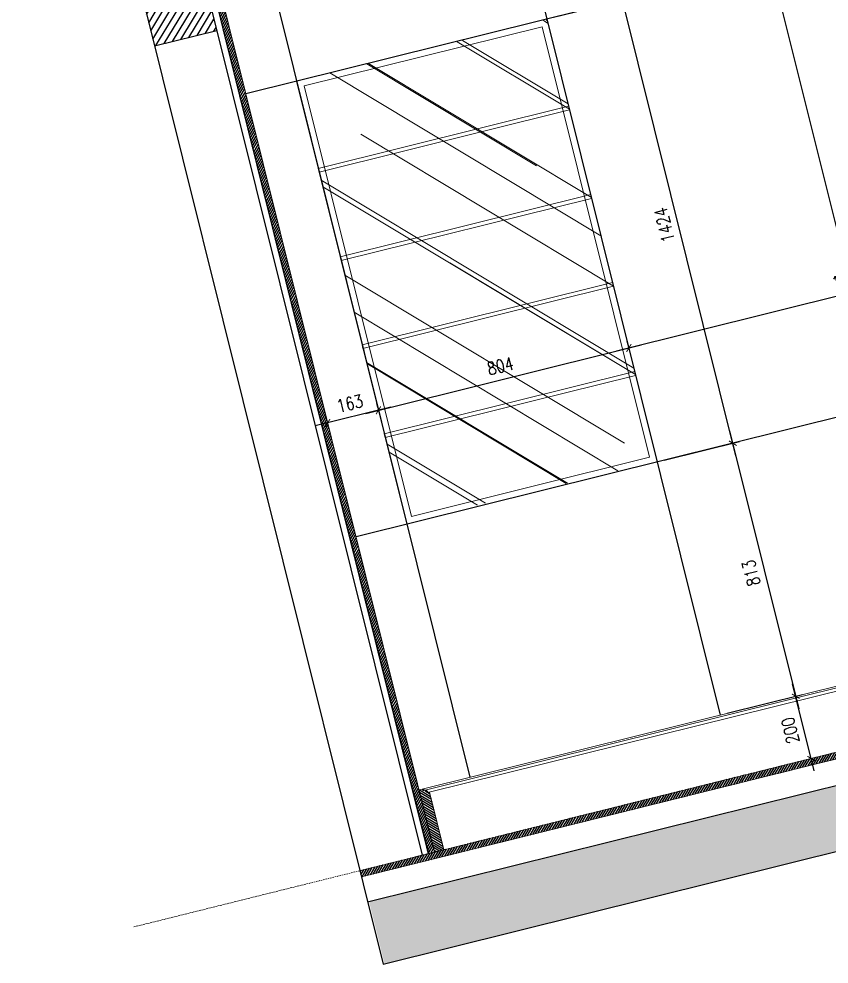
# Model space of a CAD drawing. Header units: inches. Extents: x 252212 to 296477, y 417293 to 492071.
# Drawn here: x 266228 to 268753, y 471504 to 474451 of the extents above; entities that cross this region are included whole.
import ezdxf

# ---------------------------------------------------------------- set-up
doc = ezdxf.new("R2010")
doc.units = ezdxf.units.IN
doc.header["$MEASUREMENT"] = 0
doc.linetypes.add('DASHED', pattern=[0.75, 0.5, -0.25])
doc.linetypes.add('HIDDEN', pattern=[0.375, 0.25, -0.125])
for name, color, linetype in [('0 toilet wall finishing', 8, 'Continuous'), ('8', 8, 'Continuous'), ('A-Hidden', 8, 'HIDDEN'), ('Layer1', 1, 'Continuous'), ('Layer3', 7, 'Continuous'), ('Layer7', 8, 'Continuous')]:
    doc.layers.add(name, color=color, linetype=linetype)
for name, color, linetype, lineweight in [('A-Dim-ID', 9, 'Continuous', 20), ('CQ Marble', 6, 'Continuous', 0), ('Glass', 4, 'Continuous', 0), ('Marble', 6, 'Continuous', 0)]:
    doc.layers.add(name, color=color, linetype=linetype, lineweight=lineweight)
doc.styles.add('ST9', font='romans.shx', dxfattribs={"width": 0.8})
doc.dimstyles.new('DIM-20', dxfattribs={"dimscale": 1000, "dimtxt": 0.044, "dimasz": 0.035, "dimexe": 0.022, "dimexo": 0.022, "dimgap": 0.022, "dimtad": 1, "dimdec": 0, "dimzin": 0, "dimdsep": 46, "dimtxsty": 'ST9', "dimblk1": 'ARCHTICK', "dimblk2": 'ARCHTICK', "dimsah": 1, "dimcen": 0.088, "dimdle": 0.04, "dimclrd": 256, "dimclre": 256, "dimclrt": 3, "dimadec": 0, "dimazin": 0, "dimtfac": 1, "dimtdec": 0, "dimtix": 1, "dimtofl": 0, "dimtmove": 1, "dimatfit": 3, "dimldrblk": 'CLOSED', "dimfxl": 1, "dimtolj": 1, "dimtzin": 0, "dimarcsym": 0})

# ---------------------------------------------------------------- blocks, each defined once
blk = doc.blocks.new('GF-11_SEC B')
at = {"layer": 'Layer7', "ltscale": 300}
h = blk.add_hatch(dxfattribs=at)
h.set_pattern_fill('AR-CONC', color=256, scale=10, style=0)
h.set_pattern_definition([(130, (22218.07, 5882.544), (-71.726, -6.2752), [7.5, -82.5]), (185, (22218.07, 5882.544), (13.87513, 75.2192), [6, -66]), (79.5486, (22212.094, 5882.02), (-57.85094, 68.94395), [6.374, -70.1142]), (133.8158, (22218.07, 5902.54), (-106.7241, -16.5519), [11.25, -123.75]), (83.3644, (22209.18, 5901.16), (-93.4663, 97.4118), [9.561, -105.1713]), (188.8158, (22218.07, 5902.54), (-93.4662, 97.4119), [9, -99]), (159, (22208.07, 5897.544), (-59.6907, -40.2619), [7.5, -82.5]), (214, (22208.07, 5897.544), (-24.33153, 72.515), [6, -66]), (108.5486, (22203.1, 5894.19), (-84.02226, 32.25305), [6.374, -70.1142]), (142.5, (22218.07, 5882.544), (-1.215986, 33.289385), [0, -65.2, 0, -67, 0, -66.25]), (172.5, (22218.07, 5882.544), (-26.30695, 39.44117), [0, -38.2, 0, -63.7, 0, -25.25]), (212.5, (22240.37, 5882.544), (-53.38224, -2.25549), [0, -25, 0, -78, 0, -103.5]), (222.5, (22250.37, 5882.544), (-58.31862, 10.0105), [0, -32.5, 0, -51.8, 0, -73.5])])
h.paths.add_polyline_path([(18072.8, 2028.2), (18072.8, 1778.2), (22068.1, 1778.2), (22068.1, 2028.2)])
h.paths.add_polyline_path([(18072.8, -2471.8), (18072.8, -2671.8), (22068.1, -2671.8), (22068.1, -2471.8)])
at = {"layer": 'Layer7'}
h = blk.add_hatch(dxfattribs=at)
h.set_pattern_fill('ANSI31,_O', color=8, scale=150)
h.set_pattern_definition([(135, (32041.49, -51.148), (13.258252, 13.258252), [])])
h.paths.add_polyline_path([(22072.8, 1778.2), (21872.8, 1778.2), (21872.8, 278.2), (22072.8, 278.2)])
at = {"layer": 'CQ Marble'}
for p, q in [((22072.8, -2371.8), (18422.8, -2371.8)), ((22072.8, -2391.8), (18422.8, -2391.8))]:
    blk.add_line(p, q, dxfattribs=at)
at = {"layer": 'Layer1'}
blk.add_line((21852.8, 1778.2), (21852.8, -2371.8), dxfattribs=at)
at = {"layer": 'Layer3'}
for p, q in [((22072.8, 2028.2), (22072.8, -2671.8)), ((21872.8, 1778.2), (21872.8, -2371.8)), ((22072.8, 278.2), (21872.8, 278.2, 0)), ((22072.8, -2471.8), (18072.8, -2471.8)), ((22072.8, -2671.8), (18072.8, -2671.8))]:
    blk.add_line(p, q, dxfattribs=at)
blk = doc.blocks.new('_ARCHTICK')
at = {"color": 0, "linetype": 'ByBlock', "const_width": 0.15}
blk.add_lwpolyline([(-0.5, -0.5), (0.5, 0.5)], dxfattribs=at)
blk = doc.blocks.new('*D123')
at = {"layer": 'A-Dim-ID', "lineweight": -2, "transparency": 16777216}
blk.add_line((268706.8, 472106.4), (268639.2, 472378.1), dxfattribs=at)
at = {"layer": 'Defpoints', "color": 0, "transparency": 16777216}
for p in [(268648.9, 472339.3, 0), (268648.9, 472339.3), (268697.2, 472145.2, 0)]:
    blk.add_point(p, dxfattribs=at)
at = {"layer": 'A-Dim-ID', "lineweight": -2, "transparency": 16777216, "xscale": 20, "yscale": 20, "zscale": 20}
for p, rotation in [((268648.9, 472339.3), 103.9714232829857), ((268697.2, 472145.2), 283.9714232829857)]:
    blk.add_blockref('_ARCHTICK', p, dxfattribs=dict(at, rotation=rotation))
at = {"layer": 'A-Dim-ID', "color": 3, "transparency": 16777216, "insert": (268632.3, 472232.1), "char_height": 40, "attachment_point": 5, "rotation": 103.9714, "style": 'ST9'}
blk.add_mtext('\\A1;200', dxfattribs=at)
blk = doc.blocks.new('_CLOSED')
at = {"color": 0, "linetype": 'ByBlock'}
for p, q in [((-1, 0.17), (0, 0)), ((-1, 0.17), (-1, -0.17)), ((0, 0), (-1, -0.17)), ((0, 0), (-1, 0))]:
    blk.add_line(p, q, dxfattribs=at)
blk = doc.blocks.new('*D125')
at = {"layer": 'A-Dim-ID', "lineweight": -2, "transparency": 16777216}
for p, q in [((267309.7, 473221.3), (268167.8, 473434.8)), ((268130.5, 473419.4), (268123.7, 473446.5)), ((267346.3, 473239.8), (267343.2, 473252.3))]:
    blk.add_line(p, q, dxfattribs=at)
at = {"layer": 'Defpoints', "color": 0, "transparency": 16777216}
for p in [(268129, 473425.1), (268135.8, 473398, 0), (267351.6, 473218.4, 0)]:
    blk.add_point(p, dxfattribs=at)
at = {"layer": 'A-Dim-ID', "lineweight": -2, "transparency": 16777216, "xscale": 20, "yscale": 20, "zscale": 20}
for p, rotation in [((268129, 473425.1), 13.9714232829857), ((267348.5, 473230.9), 193.9714232829857)]:
    blk.add_blockref('_ARCHTICK', p, dxfattribs=dict(at, rotation=rotation))
at = {"layer": 'A-Dim-ID', "color": 3, "transparency": 16777216, "insert": (267728.6, 473368.8), "char_height": 40, "attachment_point": 5, "rotation": 13.9714, "style": 'ST9'}
blk.add_mtext('\\A1;804', dxfattribs=at)
blk = doc.blocks.new('*D322')
at = {"layer": 'A-Dim-ID', "lineweight": -2, "transparency": 16777216}
for p, q in [((268443, 473167.1), (268658.6, 472300.5)), ((268238.8, 473075), (268474, 473133.6)), ((268435.1, 472286.1), (268670.3, 472344.6))]:
    blk.add_line(p, q, dxfattribs=at)
at = {"layer": 'Defpoints', "color": 0, "transparency": 16777216}
for p in [(268217.5, 473069.7, 0), (268648.9, 472339.3), (268413.8, 472280.8, 0)]:
    blk.add_point(p, dxfattribs=at)
at = {"layer": 'A-Dim-ID', "lineweight": -2, "transparency": 16777216, "xscale": 20, "yscale": 20, "zscale": 20}
for p, rotation in [((268452.6, 473128.2), 103.9714232829857), ((268648.9, 472339.3), 283.9714232829857)]:
    blk.add_blockref('_ARCHTICK', p, dxfattribs=dict(at, rotation=rotation))
at = {"layer": 'A-Dim-ID', "color": 3, "transparency": 16777216, "insert": (268510, 472723.6), "char_height": 40, "attachment_point": 5, "rotation": 103.9714, "style": 'ST9'}
blk.add_mtext('\\A1;813', dxfattribs=at)
blk = doc.blocks.new('*D323')
at = {"layer": 'A-Dim-ID', "lineweight": -2, "transparency": 16777216}
for p, q in [((268462.3, 473089.4), (268099.3, 474548.6)), ((267894.1, 474456.3), (268130.3, 474515.1)), ((268238.8, 473075), (268474, 473133.6))]:
    blk.add_line(p, q, dxfattribs=at)
at = {"layer": 'Defpoints', "color": 0, "transparency": 16777216}
for p in [(268108.9, 474509.8), (267872.8, 474451, 0), (268217.5, 473069.7, 0)]:
    blk.add_point(p, dxfattribs=at)
at = {"layer": 'A-Dim-ID', "lineweight": -2, "transparency": 16777216, "xscale": 20, "yscale": 20, "zscale": 20}
for p, rotation in [((268108.9, 474509.8), 103.9714232829857), ((268452.7, 473128.3), 283.9714232829857)]:
    blk.add_blockref('_ARCHTICK', p, dxfattribs=dict(at, rotation=rotation))
at = {"layer": 'A-Dim-ID', "color": 3, "transparency": 16777216, "insert": (268240, 473808.9), "char_height": 40, "attachment_point": 5, "rotation": 103.9714, "style": 'ST9'}
blk.add_mtext('\\A1;1424', dxfattribs=at)
blk = doc.blocks.new('*D325')
at = {"layer": 'A-Dim-ID', "lineweight": -2, "transparency": 16777216}
for p, q in [((269561, 473781.4), (268090.2, 473415.5)), ((269520, 473780.2), (269516.8, 473793.1)), ((268126.9, 473433.6), (268123.7, 473446.5))]:
    blk.add_line(p, q, dxfattribs=at)
at = {"layer": 'Defpoints', "color": 0, "transparency": 16777216}
for p in [(269525.3, 473758.9), (268129, 473425.1), (268132.2, 473412.3, 0)]:
    blk.add_point(p, dxfattribs=at)
at = {"layer": 'A-Dim-ID', "lineweight": -2, "transparency": 16777216, "xscale": 20, "yscale": 20, "zscale": 20}
for p, rotation in [((269522.1, 473771.7), 13.9714232829857), ((268129, 473425.1), 193.9714232829857)]:
    blk.add_blockref('_ARCHTICK', p, dxfattribs=dict(at, rotation=rotation))
at = {"layer": 'A-Dim-ID', "color": 3, "transparency": 16777216, "insert": (268815.5, 473639.2), "char_height": 40, "attachment_point": 5, "rotation": 13.9714, "style": 'ST9'}
blk.add_mtext('\\A1;1436', dxfattribs=at)
blk = doc.blocks.new('*D327')
at = {"layer": 'A-Dim-ID', "lineweight": -2, "transparency": 16777216}
for p, q in [((267346.3, 473239.8), (267343.2, 473252.3)), ((267387.3, 473240.6), (267151.7, 473182)), ((267188.3, 473200.5), (267185.2, 473213))]:
    blk.add_line(p, q, dxfattribs=at)
at = {"layer": 'Defpoints', "color": 0, "transparency": 16777216}
for p in [(267351.6, 473218.4, 0), (267190.5, 473191.6), (267193.6, 473179.1, 0)]:
    blk.add_point(p, dxfattribs=at)
at = {"layer": 'A-Dim-ID', "lineweight": -2, "transparency": 16777216, "xscale": 20, "yscale": 20, "zscale": 20}
for p, rotation in [((267348.5, 473230.9), 13.9714232829857), ((267190.5, 473191.6), 193.9714232829857)]:
    blk.add_blockref('_ARCHTICK', p, dxfattribs=dict(at, rotation=rotation))
at = {"layer": 'A-Dim-ID', "color": 3, "transparency": 16777216, "insert": (267259.4, 473252), "char_height": 40, "attachment_point": 5, "rotation": 13.9714, "style": 'ST9'}
blk.add_mtext('\\A1;163', dxfattribs=at)

msp = doc.modelspace()

# ---------------------------------------------------------------- hatches: boundary and pattern name
at = {"layer": 'Glass', "lineweight": 0}
h = msp.add_hatch(dxfattribs=at)
h.set_pattern_fill('AR-RROOF', color=256, scale=300, angle=58.9714)
h.set_pattern_definition([(148.9714, (291611.94, 475349.5), (-410.921, 597.2803), [4500, -600, 1500, -300]), (148.9714, (291347.35, 475683.7), (462.744, 187.2676), [900, -99, 1800, -225]), (148.9714, (291614.84, 475645.34), (-1233.1715, 976.3652), [2400, -420, 1200, -300])])
h.paths.add_polyline_path([(267436.3, 472880.5), (267093.8, 474257.2), (267874.3, 474448.8), (268216.8, 473072.2)])
at = {"layer": 'Layer7'}
h = msp.add_hatch(dxfattribs=at)
h.set_pattern_fill('ANSI31', color=256, scale=50, angle=13.9714, style=0)
h.set_pattern_definition([(58.97142, (263322.86, 473252.205), (-5.3556895, 3.2216596), [])])
h.paths.add_polyline_path([(267504.1, 471848.4), (267523.5, 471853.2), (266775.1, 474861.5), (266755.7, 474856.7)])
h = msp.add_hatch(dxfattribs=at)
h.set_pattern_fill('ANSI31', color=256, scale=50, style=0)
h.set_pattern_definition([(58.971423, (251864.537, 417553.81), (-5.3556895, 3.22165956), [])])
h.paths.add_polyline_path([(267290.6, 471795.3), (270832.7, 472676.5), (270837.5, 472657.1), (267295.4, 471775.8)])
h = msp.add_hatch(dxfattribs=at)
h.set_pattern_fill('ANSI31', color=256, scale=50, angle=13.9714, style=0)
h.set_pattern_definition([(148.971423, (329670.6845, 504690.691), (3.22165956, 5.35568947), [])])
edge = h.paths.add_edge_path()
edge.add_line((267475.2, 472047.3), (267489.8, 472050.9))
edge.add_line((267489.8, 472050.9), (267491, 472046.1))
edge.add_arc((267493.4, 472036.3), 10, 13.9714, 103.9714, ccw=False)
edge.add_line((267503.1, 472038.8), (267508, 472040))
edge.add_line((267508, 472040), (267552.6, 471860.4))
edge.add_line((267552.6, 471860.4), (267523.5, 471853.2))
edge.add_line((267523.5, 471853.2), (267475.2, 472047.3))

# ---------------------------------------------------------------- linework, layer by layer
at = {"layer": '0 toilet wall finishing', "ltscale": 0.1}
for p, q in [((268434.3, 475171.3, 0), (269110.3, 472454.1, 0)), ((270205.5, 475031.4, 0), (266935.2, 474217.7, 0)), ((267737.7, 474998, 0), (268413.8, 472280.8, 0)), ((266957.8, 474803.9, 0), (267633.8, 472086.7, 0)), ((270549.3, 473649.9, 0), (267278.9, 472836.2, 0))]:
    msp.add_line(p, q, dxfattribs=at)
at = {"layer": '8', "color": 6, "lineweight": 0, "ltscale": 5}
for p, q in [((267484.7, 472049.6, 0), (270740.7, 472859.7, 0)), ((267502.9, 472038.7, 0), (270724.9, 472840.3, 0))]:
    msp.add_line(p, q, dxfattribs=at)
at = {"layer": '8', "color": 8, "lineweight": 0, "ltscale": 5}
msp.add_line((267485.9, 472044.8, 0), (270732.2, 472852.5, 0), dxfattribs=at)
at = {"layer": '8', "color": 6, "lineweight": 0, "ltscale": 5, "elevation": 0}
msp.add_lwpolyline([(267504.1, 471848.4), (267523.5, 471853.2), (266775.1, 474861.5), (266755.7, 474856.7)], close=True, dxfattribs=at)
msp.add_lwpolyline([(267475.2, 472047.3), (267489.8, 472050.9), (267491, 472046.1, -0.414214), (267503.1, 472038.8), (267508, 472040), (267552.6, 471860.4), (267523.5, 471853.2), (267475.2, 472047.3)], format="xyb", dxfattribs=at)
at = {"layer": 'A-Hidden', "linetype": 'DASHED', "lineweight": 0, "ltscale": 10}
msp.add_line((266586.4, 471620.1, 0), (273235.3, 473274.3, 0), dxfattribs=at)
at = {"layer": 'Glass', "lineweight": 0, "elevation": 0}
for points in [[(267093.2, 474257), (267873.7, 474451.2), (268217.5, 473069.7), (267436.9, 472875.5)], [(267117.5, 474242.5), (267859.2, 474427), (268193.2, 473084.3), (267451.5, 472899.8)]]:
    msp.add_lwpolyline(points, close=True, dxfattribs=at)
for points in [[(267941.4, 474179.3), (267160.8, 473985.1), (267163.7, 473973.4), (267944.3, 474167.6), (267941.4, 474179.3)], [(268010.1, 473903.3), (267229.5, 473709.1), (267232.4, 473697.5), (268012.9, 473891.7), (268010.1, 473903.3)], [(268078.1, 473629.7), (267297.6, 473435.5), (267300.4, 473423.8), (268081, 473618), (268078.1, 473629.7)], [(268147.4, 473351.5), (267366.8, 473157.3), (267369.7, 473145.6), (268150.2, 473339.8), (268147.4, 473351.5)]]:
    msp.add_lwpolyline(points, dxfattribs=at)
at = {"layer": 'Layer1', "ltscale": 1000, "elevation": 0}
msp.add_lwpolyline([(267245.6, 472948.6), (267245.6, 472948.6), (267245.6, 472948.6)], close=True, dxfattribs=at)
at = {"layer": 'Marble', "ltscale": 1000, "elevation": 0}
msp.add_lwpolyline([(267873.7, 474451.2), (267093.8, 474257.2), (267437.5, 472875.7), (268217.5, 473069.7)], close=True, dxfattribs=at)

# ---------------------------------------------------------------- block references
at = {"xscale": -1, "rotation": 13.97142328298426}
msp.add_blockref('GF-11_SEC B', (288137.8, 479426.1, 0), dxfattribs=at)

# ---------------------------------------------------------------- dimensions: what is measured, and where the dimension line sits
at = {"layer": 'A-Dim-ID'}
for base, p1, p2, angle, picture, middle in [((268108.9, 474509.8, 0), (268217.5, 473069.7, 0), (267872.8, 474451, 0), 103.9714, '*D323', (268240, 473808.9, 0)), ((268129, 473425.1, 0), (269525.3, 473758.9, 0), (268132.2, 473412.3, 0), 13.9714, '*D325', (268815.5, 473639.2, 0)), ((268129, 473425.1, 0), (267351.6, 473218.4, 0), (268135.8, 473398, 0), 13.9714, '*D125', (267728.6, 473368.8, 0)), ((267190.5, 473191.6, 0), (267351.6, 473218.4, 0), (267193.6, 473179.1, 0), 13.9714, '*D327', (267259.4, 473252, 0)), ((268648.9, 472339.3, 0), (268217.5, 473069.7, 0), (268413.8, 472280.8, 0), 103.9714, '*D322', (268510, 472723.6, 0)), ((268648.9, 472339.3, 0), (268697.2, 472145.2, 0), (268648.9, 472339.3, 0), 103.9714, '*D123', (268632.3, 472232.1, 0))]:
    dim = msp.add_linear_dim(base=base, p1=p1, p2=p2, angle=angle, dimstyle='DIM-20', override={"dimtxt": 0.04, "dimasz": 0.02}, dxfattribs=at)
    dim.commit()
    dim.dimension.update_dxf_attribs({"geometry": picture, "text_midpoint": middle})

doc.saveas('drawing.dxf')
